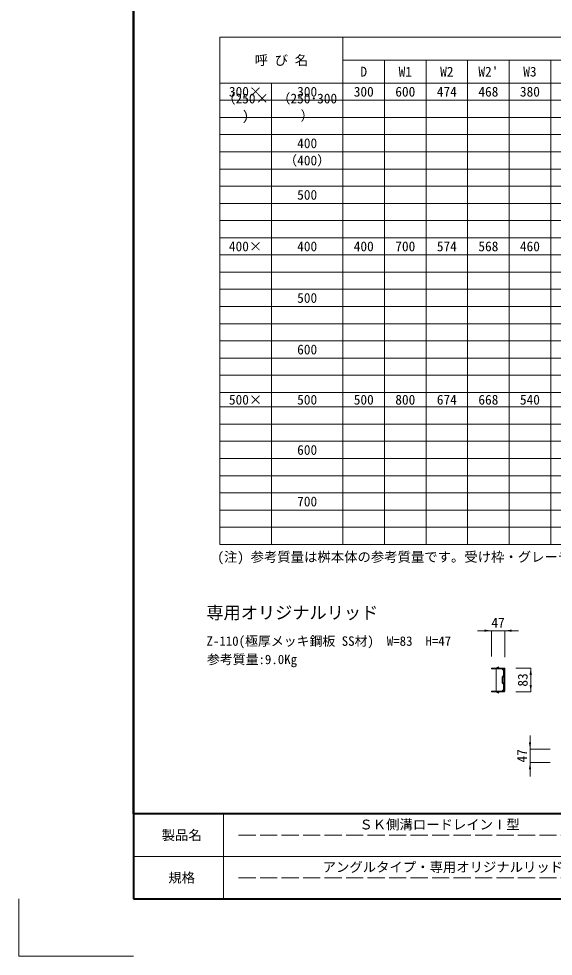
# Model space of a CAD drawing. Units: millimetres at full size. Extents: x 1009 to 10088, y 2190 to 8656.
# Drawn here: x 5888 to 7753, y 2190 to 5463 of the extents above; entities that cross this region are included whole.
import ezdxf
from ezdxf.enums import TextEntityAlignment as Align

# ---------------------------------------------------------------- set-up
doc = ezdxf.new("R2010")
doc.units = ezdxf.units.MM
doc.header["$LTSCALE"] = 10
doc.linetypes.add('DASHED', pattern=[7.5, 6, -1.5])
doc.linetypes.add('USER2', pattern=[57.15, 38.1, -6.35, 6.35, -6.35])
for name, color, linetype, lineweight in [('(0-0)', 4, 'Continuous', 13), ('Defpoints_3', 8, 'Continuous', 0), ('図枠', 7, 'Continuous', 5), ('寸法線', 7, 'Continuous', 9), ('寸法表', 30, 'Continuous', 13), ('補助線', 8, 'USER2', 9)]:
    doc.layers.add(name, color=color, linetype=linetype, lineweight=lineweight)
doc.layers.add('文字', color=7, linetype='Continuous')
doc.styles.add('ＭＳ ゴシック', font='')
doc.styles.get('ＭＳ ゴシック').set_extended_font_data('MS Gothic')

# ---------------------------------------------------------------- blocks, each defined once
blk = doc.blocks.new('filled_arrow')
at = {"color": 0, "linetype": 'Continuous', "lineweight": -2}
blk.add_solid([(7.5, 1.25), (0, 0), (7.5, -1.25)], dxfattribs=at)

msp = doc.modelspace()

# ---------------------------------------------------------------- linework, layer by layer
at = {"layer": '(0-0)', "color": 7, "lineweight": 5}
for p, q in [((7537.38, 3196.39), (7582.38, 3196.39)), ((7537.38, 3193.89), (7537.38, 3196.39)), ((7579.88, 3193.89), (7537.38, 3193.89)), ((7551.73, 3196.39), (7562.76, 3201.1)), ((7559.88, 3196.39), (7551.73, 3196.39)), ((7554.38, 3115.89), (7554.38, 3193.89)), ((7554.38, 3193.89), (7576.38, 3193.89)), ((7564.02, 3198.16), (7559.88, 3196.39)), ((7562.76, 3201.1), (7564.02, 3198.16)), ((7576.38, 3193.89), (7576.38, 3190.89)), ((7576.38, 3190.89), (7579.38, 3190.89)), ((7581.88, 3190.89), (7579.38, 3190.89)), ((7579.38, 3190.89), (7579.38, 3171.64)), ((7579.38, 3190.89), (7579.38, 3171.64)), ((7581.88, 3117.89), (7581.88, 3191.89)), ((7581.88, 3171.64), (7581.88, 3190.89)), ((7584.38, 3194.39), (7584.38, 3115.39)), ((7575.38, 3163.14), (7575.38, 3146.64)), ((7578.28, 3168.52), (7576.47, 3166.26)), ((7576.47, 3143.52), (7578.28, 3141.26)), ((7577.88, 3146.64), (7577.88, 3163.14)), ((7578.97, 3166.26), (7580.78, 3168.52)), ((7580.78, 3141.26), (7578.97, 3143.52)), ((7537.38, 3113.39), (7537.38, 3115.89)), ((7537.38, 3115.89), (7579.88, 3115.89)), ((7582.38, 3113.39), (7537.38, 3113.39)), ((7559.88, 3113.39), (7551.73, 3113.39)), ((7551.73, 3113.39), (7562.76, 3108.68)), ((7576.38, 3115.89), (7554.38, 3115.89)), ((7564.02, 3111.62), (7559.88, 3113.39)), ((7562.76, 3108.68), (7564.02, 3111.62)), ((7579.38, 3118.89), (7576.38, 3118.89)), ((7576.38, 3118.89), (7576.38, 3115.89)), ((7579.38, 3138.13), (7579.38, 3118.89)), ((7579.38, 3138.13), (7579.38, 3118.89)), ((7579.38, 3118.89), (7581.88, 3118.89)), ((7581.88, 3118.89), (7581.88, 3138.13))]:
    msp.add_line(p, q, dxfattribs=at)
for centre, radius, start, end in [((7579.88, 3191.89), 2, 0, 90), ((7582.38, 3194.39), 2, 0, 90), ((7580.38, 3163.14), 5, 141.34018, 179.99998), ((7580.38, 3146.64), 5, 180, 218.65981), ((7582.88, 3163.14), 5, 141.34018, 179.99998), ((7582.88, 3146.64), 5, 180, 218.65981), ((7574.38, 3171.64), 5, 321.34018, 0), ((7576.88, 3171.64), 5, 321.34018, 0), ((7574.38, 3138.13), 5, 0, 38.65981), ((7579.88, 3117.89), 2, 270, 0), ((7576.88, 3138.13), 5, 0, 38.65981), ((7582.38, 3115.39), 2, 270, 0)]:
    msp.add_arc(centre, radius, start, end, dxfattribs=at)
at = {"layer": 'Defpoints_3'}
for p, q in [((6589.54, 5178.74), (8034.54, 5178.74)), ((6589.54, 5118.74), (8034.54, 5118.74)), ((6589.54, 5058.74), (6769.54, 5058.74)), ((7019.54, 5058.74), (7889.54, 5058.74)), ((6589.54, 4998.74), (8034.54, 4998.74)), ((6589.54, 4938.74), (8034.54, 4938.74)), ((6589.54, 4878.74), (6769.54, 4878.74)), ((7019.54, 4878.74), (7889.54, 4878.74)), ((6589.54, 4818.74), (8034.54, 4818.74)), ((6589.54, 4758.74), (8034.54, 4758.74)), ((6589.54, 4638.74), (8034.54, 4638.74)), ((6589.54, 4578.74), (8034.54, 4578.74)), ((6589.54, 4518.74), (6769.54, 4518.74)), ((7019.54, 4518.74), (7889.54, 4518.74)), ((6589.54, 4458.74), (8034.54, 4458.74)), ((6589.54, 4398.74), (8034.54, 4398.74)), ((6589.54, 4338.74), (6769.54, 4338.74)), ((7019.54, 4338.74), (7889.54, 4338.74)), ((6589.54, 4278.74), (8034.54, 4278.74)), ((6589.54, 4218.74), (8034.54, 4218.74)), ((6589.54, 4108.07), (8034.54, 4108.07)), ((6589.54, 4048.07), (8034.54, 4048.07)), ((6589.54, 3988.07), (6769.54, 3988.07)), ((7019.54, 3988.07), (7889.54, 3988.07)), ((6589.54, 3928.07), (8034.54, 3928.07)), ((6589.54, 3868.07), (8034.54, 3868.07)), ((6589.54, 3808.07), (6769.54, 3808.07)), ((7019.54, 3808.07), (7889.54, 3808.07)), ((6589.54, 3748.07), (8034.54, 3748.07)), ((6589.54, 3688.07), (8034.54, 3688.07))]:
    msp.add_line(p, q, dxfattribs=at)
at = {"layer": 'Defpoints_3', "color": 7, "lineweight": 13}
for p in [(5887.86, 2390.37), (6287.86, 2190.37)]:
    msp.add_line(p, (5887.86, 2190.37), dxfattribs=at)
at = {"layer": '図枠', "lineweight": 40}
for p, q in [((6287.86, 7930.37), (6287.86, 2390.37)), ((6287.86, 2390.37), (9887.86, 2390.37))]:
    msp.add_line(p, q, dxfattribs=at)
at = {"layer": '図枠', "lineweight": 13}
for p, q in [((9887.86, 2687.37), (6287.86, 2687.37)), ((6602.86, 2390.37), (6602.86, 2687.37)), ((8987.86, 2538.87), (6287.86, 2538.87))]:
    msp.add_line(p, q, dxfattribs=at)
at = {"layer": '図枠', "linetype": 'DASHED', "lineweight": 9}
for p, q in [((8065.36, 2613.12), (6647.86, 2613.12)), ((8065.36, 2464.62), (6647.86, 2464.62))]:
    msp.add_line(p, q, dxfattribs=at)
at = {"layer": '寸法線', "lineweight": 13}
for p, q in [((7489.38, 3327.02), (7632.38, 3327.02)), ((7537.38, 3236.39), (7537.38, 3327.02)), ((7584.38, 3234.39), (7584.38, 3327.02)), ((7622.38, 3196.39), (7674.88, 3196.39)), ((7674.88, 3113.39), (7674.88, 3196.39)), ((7622.38, 3113.39), (7674.88, 3113.39)), ((7672.42, 2818.39), (7672.42, 2961.39)), ((7742.38, 2913.39), (7672.42, 2913.39)), ((7742.38, 2866.39), (7672.42, 2866.39))]:
    msp.add_line(p, q, dxfattribs=at)
at = {"layer": '寸法表'}
for p, q in [((6589.54, 5398.74), (9704.54, 5398.74)), ((6589.54, 5398.74), (6589.54, 3628.07)), ((7019.54, 5398.74), (7019.54, 3628.07)), ((7019.54, 5318.74), (9484.54, 5318.74)), ((7164.54, 5318.74), (7164.54, 3628.07)), ((7309.54, 5318.74), (7309.54, 3628.07)), ((7454.54, 5318.74), (7454.54, 3628.07)), ((7599.54, 5318.74), (7599.54, 3628.07)), ((7744.54, 5318.74), (7744.54, 3628.07)), ((6589.54, 5238.74), (9704.54, 5238.74)), ((6769.54, 5238.74), (6769.54, 3628.07)), ((6769.54, 5058.74), (7019.54, 5058.74)), ((6769.54, 4878.74), (7019.54, 4878.74)), ((6589.54, 4698.74), (9704.54, 4698.74)), ((6769.54, 4518.74), (7019.54, 4518.74)), ((6769.54, 4338.74), (7019.54, 4338.74)), ((6589.54, 4158.74), (9704.54, 4158.74)), ((6769.54, 3988.07), (7019.54, 3988.07)), ((6769.54, 3808.07), (7019.54, 3808.07)), ((6589.54, 3628.07), (9704.54, 3628.07))]:
    msp.add_line(p, q, dxfattribs=at)
at = {"layer": '補助線', "linetype": 'Continuous', "lineweight": 40}
for p, q in [((6287.86, 2687.37), (6287.86, 7827.37)), ((9887.86, 2687.37), (6287.86, 2687.37))]:
    msp.add_line(p, q, dxfattribs=at)

# ---------------------------------------------------------------- block references
at = {"layer": '寸法線', "lineweight": 13, "xscale": 3.2, "yscale": 3.2}
for p, rotation in [((7537.38, 3327.02), 180), ((7674.88, 3196.39), 270), ((7674.88, 3113.39), 90), ((7672.42, 2913.39), 90), ((7672.42, 2866.39), 270)]:
    msp.add_blockref('filled_arrow', p, dxfattribs=dict(at, rotation=rotation))
msp.add_blockref('filled_arrow', (7584.38, 3327.02), dxfattribs=at)

# ---------------------------------------------------------------- texts
at = {"layer": '(0-0)', "color": 7, "style": 'ＭＳ ゴシック'}
for s, height, p in [('専用オリジナルリッド', 43.99, (6542.72, 3354.72)), ('Z-110(極厚メッキ鋼板 SS材)\u3000W=83\u3000H=47', 32.99, (6543.11, 3264.34)), (' 参考質量:9.0Kg', 32.99, (6522.21, 3200.33))]:
    msp.add_text(s, height=height, dxfattribs=at).set_placement(p, align=Align.BOTTOM_LEFT)
at = {"layer": '図枠', "style": 'ＭＳ ゴシック'}
for s, p in [('ＳＫ側溝ロードレインⅠ型', (7356.61, 2650.25)), ('製品名', (6456.61, 2613.12)), (' アングルタイプ・専用オリジナルリッド', (7356.61, 2501.75)), ('規格', (6456.61, 2464.62))]:
    msp.add_text(s, height=34.18, dxfattribs=at).set_placement(p, align=Align.MIDDLE_CENTER)
at = {"layer": '寸法線', "style": 'ＭＳ ゴシック'}
msp.add_text('47', height=34.18, dxfattribs=at).set_placement((7560.88, 3355.02), align=Align.MIDDLE_CENTER)
for s, p in [('83', (7646.88, 3154.89)), ('47', (7644.42, 2889.89))]:
    msp.add_text(s, height=34.18, rotation=90, dxfattribs=at).set_placement(p, align=Align.MIDDLE_CENTER)
at = {"layer": '寸法表', "style": 'ＭＳ ゴシック'}
for s, p in [('呼 び 名', (6804.54, 5318.74)), ('D', (7092.04, 5278.74)), ('W1', (7237.04, 5278.74)), ('W2', (7382.04, 5278.74)), ("W2'", (7527.04, 5278.74)), ('W3', (7672.04, 5278.74)), ('300×', (6679.54, 5208.74)), ('300', (6894.54, 5208.74)), ('300', (7092.04, 5208.74)), ('600', (7237.04, 5208.74)), ('474', (7382.04, 5208.74)), ('468', (7527.04, 5208.74)), ('380', (7672.04, 5208.74)), ('400', (6894.54, 5028.74)), ('（400）', (6894.54, 4968.74)), ('500', (6894.54, 4848.74)), ('400×', (6679.54, 4668.74)), ('400', (6894.54, 4668.74)), ('400', (7092.04, 4668.74)), ('700', (7237.04, 4668.74)), ('574', (7382.04, 4668.74)), ('568', (7527.04, 4668.74)), ('460', (7672.04, 4668.74)), ('500', (6894.54, 4488.74)), ('600', (6894.54, 4308.74)), ('500×', (6679.54, 4133.4)), ('500', (6894.54, 4133.4)), ('500', (7092.04, 4133.4)), ('800', (7237.04, 4133.4)), ('674', (7382.04, 4133.4)), ('668', (7527.04, 4133.4)), ('540', (7672.04, 4133.4)), ('600', (6894.54, 3958.07)), ('700', (6894.54, 3778.07))]:
    msp.add_text(s, height=34.18, dxfattribs=at).set_placement(p, align=Align.MIDDLE_CENTER)
for s, p in [('（250×', (6597.96, 5202.05)), ('（250･300', (6789.65, 5202.05)), (')', (6667.89, 5142.05)), ('）', (6871.23, 5142.05))]:
    msp.add_text(s, height=34.18, dxfattribs=at).set_placement(p, align=Align.TOP_LEFT)
at = {"layer": '文字', "style": 'ＭＳ ゴシック'}
msp.add_text('(注) 参考質量は桝本体の参考質量です。受け枠・グレーチングの質量は別途お問い合わせください。', height=34.18, dxfattribs=at).set_placement((7641.39, 3584.58), align=Align.MIDDLE_CENTER)

doc.saveas('drawing.dxf')
